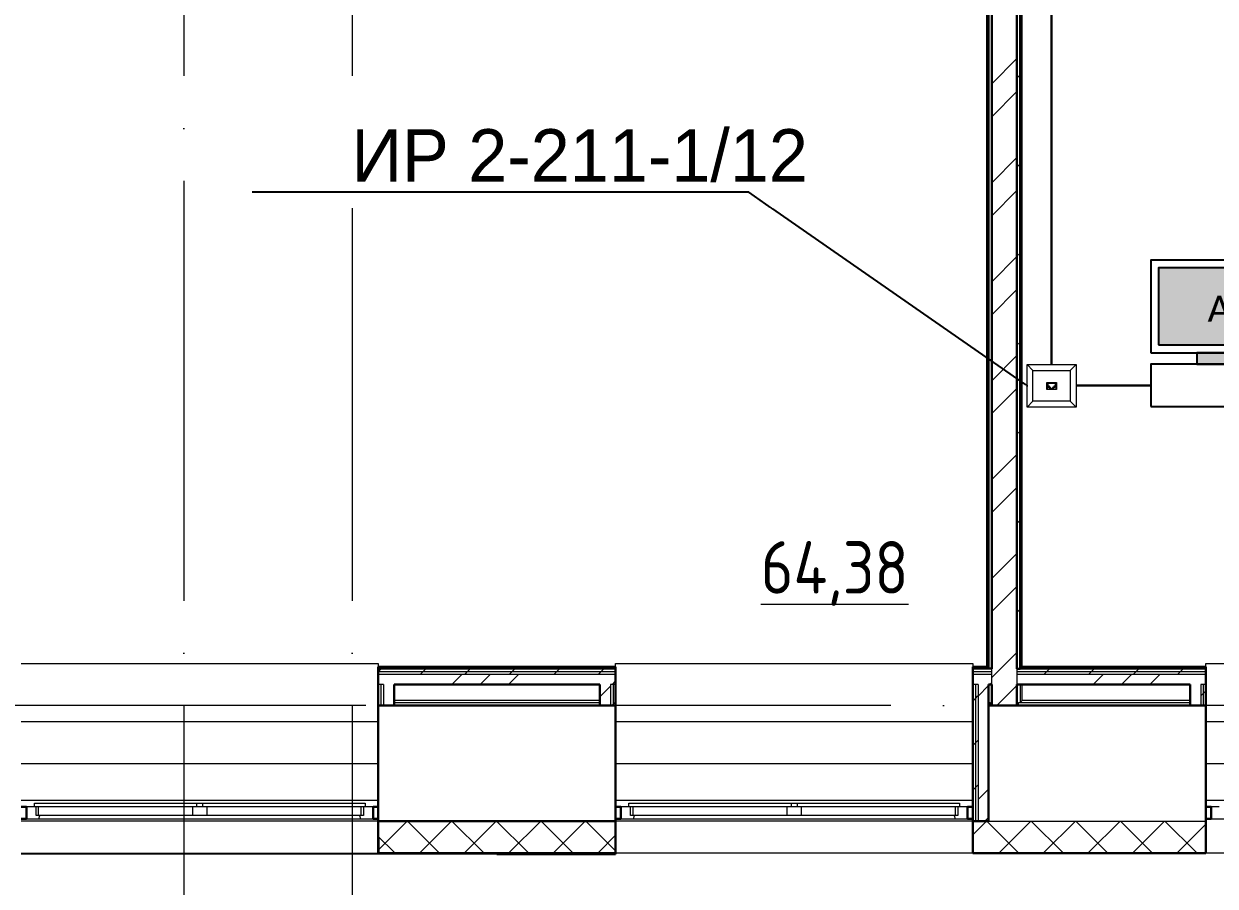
# Model space of a CAD drawing. Header units: millimetres. Extents: x -695119 to 412940, y -249585 to 622758.
# Drawn here: x 285428 to 291100, y 59452 to 63559 of the extents above; entities that cross this region are included whole.
import ezdxf
from ezdxf import colors
from ezdxf.entities.mleader import LeaderData, LeaderLine
from ezdxf.math import Vec2, Vec3

# ---------------------------------------------------------------- set-up
doc = ezdxf.new("R2010")
doc.units = ezdxf.units.MM
doc.linetypes.add('ADSK_Линия сетки', pattern=[25, 20, -2.5, 0, -2.5])
for name, color, linetype, lineweight in [('_ Окна', 252, 'Continuous', 30), ('_Схема', 5, 'Continuous', 30), ('PDF _Геометрия', 8, 'Continuous', 9), ('Марки помещений', 8, 'Continuous', 20), ('Ограждение', 8, 'Continuous', 9), ('Окна', 252, 'Continuous', 9), ('Оси', 252, 'Continuous', 9), ('Стены внутренние', 252, 'Continuous', 18), ('Стены наружные', 252, 'Continuous', 18), ('Стены штриховка', 7, 'Continuous', 9), ('ТХ Текст', 251, 'Continuous', 0)]:
    doc.layers.add(name, color=color, linetype=linetype, lineweight=lineweight)
for name, color, linetype in [('_19D-Телекоммуникационные шкафы', 7, 'Continuous'), ('PDF _Оформление-Надписи', 7, 'Continuous'), ('PDF _Текст', 7, 'Continuous')]:
    doc.layers.add(name, color=color, linetype=linetype)
doc.layers.add('PDF _Сплошная заливка', color=7, linetype='Continuous', true_color=0xffffff)
doc.styles.add('GOST Common_2', font='', dxfattribs={"width": 0.9, "height": 250})
doc.styles.add('Mipgost_5', font='', dxfattribs={"height": 250})
doc.styles.add('PDF Calibri', font='calibri.ttf')
doc.styles.get('GOST Common_2').set_extended_font_data('GOST type B')
doc.styles.get('Mipgost_5').set_extended_font_data('Mipgost')

# ---------------------------------------------------------------- blocks, each defined once
blk = doc.blocks.new('АА')
at = {"layer": 'PDF _Сплошная заливка', "true_color": 0xffffff, "transparency": 33554559}
blk.add_hatch(color=7, dxfattribs=at).paths.add_polyline_path([(218996.3, 88656.2), (219638.4, 88656.2), (219638.4, 89023), (218996.3, 89023)])
at = {"layer": 'PDF _Сплошная заливка', "transparency": 33554559}
for points in [[(219179.8, 88564.5), (219454.9, 88564.5), (219454.9, 88619.5), (219179.8, 88619.5)], [(219418.3, 88472.8), (219638.4, 88472.8), (219638.4, 88491.2), (219418.3, 88491.2)], [(219454.9, 88454.5), (219601.7, 88454.5), (219601.7, 88491.2), (219454.9, 88491.2)]]:
    blk.add_hatch(color=5, dxfattribs=at).paths.add_polyline_path(points)
at = {"layer": 'PDF _Геометрия', "color": 5, "lineweight": 25}
for points in [[(218959.7, 88619.5), (219693.4, 88619.5), (219693.4, 89059.6), (218959.7, 89059.6)], [(218996.3, 88656.2), (219638.4, 88656.2), (219638.4, 89023), (218996.3, 89023)], [(219179.8, 88564.5), (219454.9, 88564.5), (219454.9, 88619.5), (219179.8, 88619.5)], [(218959.7, 88362.8), (219693.4, 88362.8), (219693.4, 88564.5), (218959.7, 88564.5)], [(219418.3, 88472.8), (219638.4, 88472.8), (219638.4, 88491.2), (219418.3, 88491.2)], [(219454.9, 88454.5), (219601.7, 88454.5), (219601.7, 88491.2), (219454.9, 88491.2)]]:
    blk.add_lwpolyline(points, close=True, dxfattribs=at)
at = {"layer": 'PDF _Текст', "color": 251, "insert": (219230.2, 88766.6), "char_height": 124.16, "attachment_point": 7, "style": 'PDF Calibri'}
blk.add_mtext('АА', dxfattribs=at)
blk = doc.blocks.new('план 2 этажа')
at = {"layer": '_ Окна', "color": 251, "true_color": 0x636466}
for p, q in [((285440.8, 59829.6), (285415.8, 59829.6)), ((285440.8, 59771.6), (285440.8, 59829.6)), ((287115.8, 59829.6), (287090.8, 59829.6)), ((287090.8, 59829.6), (287090.8, 59771.6)), ((288270.8, 59829.6), (288245.8, 59829.6)), ((288270.8, 59771.6), (288270.8, 59829.6)), ((289945.8, 59829.6), (289920.8, 59829.6)), ((289920.8, 59829.6), (289920.8, 59771.6)), ((291080.8, 59829.6), (291055.8, 59829.6)), ((291080.8, 59771.6), (291080.8, 59829.6)), ((285415.8, 59771.6), (285440.8, 59771.6)), ((287090.8, 59771.6), (287115.8, 59771.6)), ((288245.8, 59771.6), (288270.8, 59771.6)), ((289920.8, 59771.6), (289945.8, 59771.6)), ((291055.8, 59771.6), (291080.8, 59771.6))]:
    blk.add_line(p, q, dxfattribs=at)
at = {"layer": '_ Окна', "color": 251, "lineweight": 18, "true_color": 0x636466}
for p, q in [((285478.8, 59829.6), (285440.8, 59829.6)), ((285440.8, 59829.6), (285440.8, 59771.6)), ((285486.8, 59788.6), (285486.8, 59829.6)), ((285498.8, 59788.6), (285486.8, 59788.6)), ((285500.3, 59771.6), (285504.8, 59788.6)), ((287026.8, 59788.6), (287031.4, 59771.6)), ((287044.8, 59788.6), (287032.8, 59788.6)), ((287044.8, 59829.6), (287044.8, 59788.6)), ((287090.8, 59829.6), (287052.8, 59829.6)), ((287090.8, 59771.6), (287090.8, 59829.6)), ((288308.8, 59829.6), (288270.8, 59829.6)), ((288270.8, 59829.6), (288270.8, 59771.6)), ((288316.8, 59788.6), (288316.8, 59829.6)), ((288328.8, 59788.6), (288316.8, 59788.6)), ((288330.3, 59771.6), (288334.8, 59788.6)), ((289856.8, 59788.6), (289861.4, 59771.6)), ((289874.8, 59788.6), (289862.8, 59788.6)), ((289874.8, 59829.6), (289874.8, 59788.6)), ((289920.8, 59829.6), (289882.8, 59829.6)), ((289920.8, 59771.6), (289920.8, 59829.6)), ((291118.8, 59829.6), (291080.8, 59829.6)), ((291080.8, 59829.6), (291080.8, 59771.6)), ((285440.8, 59771.6), (285500.3, 59771.6)), ((287031.4, 59771.6), (287090.8, 59771.6)), ((288270.8, 59771.6), (288330.3, 59771.6)), ((289861.4, 59771.6), (289920.8, 59771.6)), ((291080.8, 59771.6), (291140.3, 59771.6))]:
    blk.add_line(p, q, dxfattribs=at)
at = {"layer": 'Ограждение', "color": 251, "true_color": 0x636466}
for p, q in [((290010.8, 66466.6), (290010.8, 60496.6)), ((290180.8, 60496.6), (290180.8, 66466.6)), ((285415.8, 60511.6), (287115.8, 60511.6)), ((287115.8, 60511.6), (287115.8, 60496.6)), ((288245.8, 60496.6), (288245.8, 60511.6)), ((288245.8, 60511.6), (289945.8, 60511.6)), ((289945.8, 60511.6), (289945.8, 60496.6)), ((291055.8, 60496.6), (291055.8, 60511.6)), ((291055.8, 60511.6), (292755.8, 60511.6)), ((290170.8, 60411.6), (290170.8, 60326.6)), ((290180.8, 60336.6), (290180.8, 60411.6)), ((288170.8, 60336.6), (287190.8, 60336.6)), ((290180.8, 60336.6), (290170.8, 60326.6)), ((290980.8, 60336.6), (290180.8, 60336.6)), ((285415.8, 60236.6), (287115.8, 60236.6)), ((288245.8, 60236.6), (289945.8, 60236.6)), ((291055.8, 60236.6), (292755.8, 60236.6)), ((285415.8, 60036.6), (287115.8, 60036.6)), ((288245.8, 60036.6), (289945.8, 60036.6)), ((291055.8, 60036.6), (292755.8, 60036.6)), ((285415.8, 59861.6), (287115.8, 59861.6)), ((288245.8, 59861.6), (289945.8, 59861.6)), ((291055.8, 59861.6), (292755.8, 59861.6))]:
    blk.add_line(p, q, dxfattribs=at)
at = {"layer": 'Окна', "color": 251, "true_color": 0x636466}
for p, q in [((285478.8, 59846.6), (286250.8, 59846.6)), ((285478.8, 59829.6), (285478.8, 59846.6)), ((286250.8, 59846.6), (286280.8, 59846.6)), ((286250.8, 59846.6), (286250.8, 59829.6)), ((286280.8, 59846.6), (287052.8, 59846.6)), ((286280.8, 59829.6), (286280.8, 59846.6)), ((287052.8, 59846.6), (287052.8, 59829.6)), ((288308.8, 59846.6), (289080.8, 59846.6)), ((288308.8, 59829.6), (288308.8, 59846.6)), ((289080.8, 59846.6), (289110.8, 59846.6)), ((289080.8, 59846.6), (289080.8, 59829.6)), ((289110.8, 59846.6), (289882.8, 59846.6)), ((289110.8, 59829.6), (289110.8, 59846.6)), ((289882.8, 59846.6), (289882.8, 59829.6)), ((286250.8, 59829.6), (285478.8, 59829.6)), ((285498.8, 59788.6), (285498.8, 59829.6)), ((286230.8, 59788.6), (285498.8, 59788.6)), ((286230.8, 59829.6), (286230.8, 59788.6)), ((286300.8, 59788.6), (286230.8, 59788.6)), ((286280.8, 59829.6), (286250.8, 59829.6)), ((287052.8, 59829.6), (286280.8, 59829.6)), ((286300.8, 59788.6), (286300.8, 59829.6)), ((287032.8, 59788.6), (286300.8, 59788.6)), ((287032.8, 59829.6), (287032.8, 59788.6)), ((289080.8, 59829.6), (288308.8, 59829.6)), ((288328.8, 59788.6), (288328.8, 59829.6)), ((289060.8, 59788.6), (288328.8, 59788.6)), ((289060.8, 59829.6), (289060.8, 59788.6)), ((289130.8, 59788.6), (289060.8, 59788.6)), ((289110.8, 59829.6), (289080.8, 59829.6)), ((289882.8, 59829.6), (289110.8, 59829.6)), ((289130.8, 59788.6), (289130.8, 59829.6)), ((289862.8, 59788.6), (289130.8, 59788.6)), ((289862.8, 59829.6), (289862.8, 59788.6)), ((285500.3, 59771.6), (287031.4, 59771.6)), ((288330.3, 59771.6), (289861.4, 59771.6))]:
    blk.add_line(p, q, dxfattribs=at)
at = {"layer": 'Оси', "color": 251, "linetype": 'ADSK_Линия сетки', "ltscale": 100, "true_color": 0x636466}
for p, q in [((286190.8, 77811.6), (286190.8, 47955.5)), ((286990.8, 77811.6), (286990.8, 46685.5)), ((332058.1, 60311.6), (255118.5, 60311.6))]:
    blk.add_line(p, q, dxfattribs=at)
at = {"layer": 'Стены внутренние', "color": 251, "lineweight": 30, "true_color": 0x636466}
for p, q in [((287115.8, 60311.6), (287115.8, 59609.6)), ((288170.8, 60311.6), (287190.8, 60311.6)), ((288245.8, 59609.6), (288245.8, 60311.6)), ((290035.8, 60311.6), (290020.8, 60311.6)), ((290020.8, 60311.6), (290020.8, 59761.6)), ((290980.8, 60311.6), (290155.8, 60311.6)), ((291055.8, 59609.6), (291055.8, 60311.6)), ((287115.8, 59761.6), (288245.8, 59761.6)), ((290020.8, 59761.6), (289945.8, 59761.6)), ((289945.8, 59761.6), (289945.8, 59609.6)), ((287115.8, 59609.6), (288245.8, 59609.6)), ((289945.8, 59609.6), (291055.8, 59609.6))]:
    blk.add_line(p, q, dxfattribs=at)
at = {"layer": 'Стены внутренние', "color": 251, "true_color": 0x636466}
for p, q in [((287115.8, 59761.6), (285415.8, 59761.6)), ((289945.8, 59761.6), (288245.8, 59761.6)), ((290020.8, 59761.6), (291055.8, 59761.6)), ((289945.8, 59609.6), (288245.8, 59609.6)), ((292755.8, 59609.6), (291055.8, 59609.6))]:
    blk.add_line(p, q, dxfattribs=at)
at = {"layer": 'Стены внутренние', "color": 251, "linetype": 'Continuous', "lineweight": 9, "true_color": 0x636466}
for p, q in [((287117.8, 59626.6), (287252.8, 59761.6)), ((287404.4, 59611.6), (287254.4, 59761.6)), ((287315, 59611.6), (287465, 59761.6)), ((287616.6, 59611.6), (287466.6, 59761.6)), ((287527.1, 59611.6), (287677.1, 59761.6)), ((287828.7, 59611.6), (287678.7, 59761.6)), ((287739.2, 59611.6), (287889.2, 59761.6)), ((288040.8, 59611.6), (287890.8, 59761.6)), ((287951.4, 59611.6), (288101.4, 59761.6)), ((288243.8, 59620.8), (288103, 59761.6)), ((289945.8, 59696.9), (290010.6, 59761.6)), ((290162.1, 59611.6), (290012.1, 59761.6)), ((290072.7, 59611.6), (290222.7, 59761.6)), ((290374.3, 59611.6), (290224.3, 59761.6)), ((290284.8, 59611.6), (290434.8, 59761.6)), ((290586.4, 59611.6), (290436.4, 59761.6)), ((290497, 59611.6), (290647, 59761.6)), ((290798.5, 59611.6), (290648.5, 59761.6)), ((290709.1, 59611.6), (290859.1, 59761.6)), ((291010.7, 59611.6), (290860.7, 59761.6)), ((290921.2, 59611.6), (291055.8, 59746.2)), ((287192.3, 59611.6), (287115.8, 59688.1)), ((288163.5, 59611.6), (288245.8, 59693.9)), ((287115.8, 59621.8), (287117.8, 59621.8)), ((287151.3, 59609.6), (287150.2, 59611.6)), ((287737.9, 59609.6), (287736.8, 59611.6)), ((289950, 59611.6), (289945.8, 59615.8)), ((290553.6, 59609.6), (290552.4, 59611.6))]:
    blk.add_line(p, q, dxfattribs=at)
at = {"layer": 'Стены наружные', "color": 251, "lineweight": 30, "true_color": 0x636466}
for p, q in [((290015.8, 66471.6), (290015.8, 60496.6)), ((290020.8, 66476.6), (290020.8, 60491.6)), ((290035.8, 66491.6), (290035.8, 60486.6)), ((290155.8, 66491.6), (290155.8, 60486.6)), ((290170.8, 60491.6), (290170.8, 66476.6)), ((290175.8, 60496.6), (290175.8, 66471.6)), ((287115.8, 60496.6), (287115.8, 60311.6)), ((288245.8, 60496.6), (287115.8, 60496.6)), ((288245.8, 60311.6), (288245.8, 60496.6)), ((289945.8, 60496.6), (289945.8, 59761.6)), ((290015.8, 60496.6), (289945.8, 60496.6)), ((290020.8, 60491.6), (290015.8, 60491.6)), ((290155.8, 60486.6), (290170.8, 60486.6)), ((290170.8, 60486.6), (290155.8, 60486.6)), ((291055.8, 60496.6), (290175.8, 60496.6)), ((291055.8, 60311.6), (291055.8, 60496.6)), ((287190.8, 60411.6), (288170.8, 60411.6)), ((287190.8, 60311.6), (287190.8, 60411.6)), ((288170.8, 60411.6), (288170.8, 60311.6)), ((290020.8, 60411.6), (290035.8, 60411.6)), ((290020.8, 60311.6), (290020.8, 60411.6)), ((290035.8, 60411.6), (290035.8, 60311.6)), ((290155.8, 60311.6), (290155.8, 60411.6)), ((290155.8, 60411.6), (290980.8, 60411.6)), ((290980.8, 60411.6), (290980.8, 60311.6)), ((287115.8, 60311.6), (287190.8, 60311.6)), ((288170.8, 60311.6), (288245.8, 60311.6)), ((290035.8, 60311.6), (290155.8, 60311.6)), ((290980.8, 60311.6), (291055.8, 60311.6)), ((287680.8, 59609.6), (287680.8, 59604.6)), ((288245.8, 59604.6), (288245.8, 59609.6)), ((287680.8, 59604.6), (288245.8, 59604.6))]:
    blk.add_line(p, q, dxfattribs=at)
at = {"layer": 'Стены наружные', "color": 251, "linetype": 'Continuous', "lineweight": 9, "true_color": 0x636466}
for p, q in [((290170.8, 63528.1), (290175.8, 63533.1)), ((290015.8, 63514.5), (290020.8, 63519.5)), ((290015.8, 63443.8), (290020.8, 63448.8)), ((290170.8, 63457.4), (290175.8, 63462.4)), ((290015.8, 63373.1), (290020.8, 63378.1)), ((290035.8, 63273.8), (290155.8, 63393.8)), ((290170.8, 63386.7), (290175.8, 63391.7)), ((290015.8, 63302.4), (290020.8, 63307.4)), ((290155.8, 63301), (290170.8, 63316)), ((290170.8, 63316), (290175.8, 63321)), ((290170.8, 63245.3), (290175.8, 63250.3)), ((290015.8, 63231.7), (290020.8, 63236.7)), ((290035.8, 63116.6), (290155.8, 63236.6)), ((290015.8, 63161), (290020.8, 63166)), ((290170.8, 63174.6), (290175.8, 63179.6)), ((290015.8, 63090.3), (290020.8, 63095.3)), ((290170.8, 63103.9), (290175.8, 63108.9)), ((290015.8, 63019.6), (290020.8, 63024.6)), ((290170.8, 63033.2), (290175.8, 63038.2)), ((290015.8, 62948.9), (290020.8, 62953.9)), ((290170.8, 62962.4), (290175.8, 62967.4)), ((290035.8, 62802.3), (290155.8, 62922.3)), ((290015.8, 62878.2), (290020.8, 62883.2)), ((290155.8, 62876.7), (290170.8, 62891.7)), ((290170.8, 62891.7), (290175.8, 62896.7)), ((290015.8, 62807.4), (290020.8, 62812.4)), ((290170.8, 62821), (290175.8, 62826)), ((290015.8, 62736.7), (290020.8, 62741.7)), ((290035.8, 62645.2), (290155.8, 62765.2)), ((290170.8, 62750.3), (290175.8, 62755.3)), ((290015.8, 62666), (290020.8, 62671)), ((290170.8, 62679.6), (290175.8, 62684.6)), ((290170.8, 62608.9), (290175.8, 62613.9)), ((290015.8, 62595.3), (290020.8, 62600.3)), ((290015.8, 62524.6), (290020.8, 62529.6)), ((290170.8, 62538.2), (290175.8, 62543.2)), ((290015.8, 62453.9), (290020.8, 62458.9)), ((290035.8, 62330.9), (290155.8, 62450.9)), ((290155.8, 62452.5), (290170.8, 62467.5)), ((290170.8, 62467.5), (290175.8, 62472.5)), ((290015.8, 62383.2), (290020.8, 62388.2)), ((290170.8, 62396.8), (290175.8, 62401.8)), ((290170.8, 62326), (290175.8, 62331)), ((290015.8, 62312.5), (290020.8, 62317.5)), ((290035.8, 62173.7), (290155.8, 62293.7)), ((290015.8, 62241.8), (290020.8, 62246.8)), ((290170.8, 62255.3), (290175.8, 62260.3)), ((290015.8, 62171), (290020.8, 62176)), ((290170.8, 62184.6), (290175.8, 62189.6)), ((290015.8, 62100.3), (290020.8, 62105.3)), ((290170.8, 62113.9), (290175.8, 62118.9)), ((290170.8, 62043.2), (290175.8, 62048.2)), ((290015.8, 62029.6), (290020.8, 62034.6)), ((290155.8, 62028.2), (290170.8, 62043.2)), ((290015.8, 61958.9), (290020.8, 61963.9)), ((290035.8, 61859.4), (290155.8, 61979.4)), ((290170.8, 61972.5), (290175.8, 61977.5)), ((290015.8, 61888.2), (290020.8, 61893.2)), ((290170.8, 61901.8), (290175.8, 61906.8)), ((290015.8, 61817.5), (290020.8, 61822.5)), ((290035.8, 61702.3), (290155.8, 61822.3)), ((290170.8, 61831.1), (290175.8, 61836.1)), ((290170.8, 61760.4), (290175.8, 61765.4)), ((290015.8, 61746.8), (290020.8, 61751.8)), ((290015.8, 61676.1), (290020.8, 61681.1)), ((290170.8, 61689.7), (290175.8, 61694.7)), ((290015.8, 61605.4), (290020.8, 61610.4)), ((290155.8, 61603.9), (290170.8, 61618.9)), ((290170.8, 61618.9), (290175.8, 61623.9)), ((290015.8, 61534.7), (290020.8, 61539.7)), ((290170.8, 61548.2), (290175.8, 61553.2)), ((290035.8, 61388), (290155.8, 61508)), ((290170.8, 61477.5), (290175.8, 61482.5)), ((290015.8, 61463.9), (290020.8, 61468.9)), ((290015.8, 61393.2), (290020.8, 61398.2)), ((290170.8, 61406.8), (290175.8, 61411.8)), ((290015.8, 61322.5), (290020.8, 61327.5)), ((290035.8, 61230.8), (290155.8, 61350.8)), ((290170.8, 61336.1), (290175.8, 61341.1)), ((290015.8, 61251.8), (290020.8, 61256.8)), ((290170.8, 61265.4), (290175.8, 61270.4)), ((290170.8, 61194.7), (290175.8, 61199.7)), ((290015.8, 61181.1), (290020.8, 61186.1)), ((290155.8, 61179.7), (290170.8, 61194.7)), ((290015.8, 61110.4), (290020.8, 61115.4)), ((290170.8, 61124), (290175.8, 61129)), ((290015.8, 61039.7), (290020.8, 61044.7)), ((290035.8, 60916.5), (290155.8, 61036.5)), ((290170.8, 61053.3), (290175.8, 61058.3)), ((290015.8, 60969), (290020.8, 60974)), ((290170.8, 60982.5), (290175.8, 60987.5)), ((290170.8, 60911.8), (290175.8, 60916.8)), ((290015.8, 60898.3), (290020.8, 60903.3)), ((290035.8, 60759.3), (290155.8, 60879.3)), ((290015.8, 60827.5), (290020.8, 60832.5)), ((290170.8, 60841.1), (290175.8, 60846.1)), ((290015.8, 60756.8), (290020.8, 60761.8)), ((290155.8, 60755.4), (290170.8, 60770.4)), ((290170.8, 60770.4), (290175.8, 60775.4)), ((290015.8, 60686.1), (290020.8, 60691.1)), ((290170.8, 60699.7), (290175.8, 60704.7)), ((290170.8, 60629), (290175.8, 60634)), ((290015.8, 60615.4), (290020.8, 60620.4)), ((290015.8, 60544.7), (290020.8, 60549.7)), ((290035.8, 60445), (290155.8, 60565)), ((290170.8, 60558.3), (290175.8, 60563.3)), ((287115.8, 60473.1), (287116.8, 60474.1)), ((287116.8, 60474.1), (287129.3, 60486.6)), ((287134.3, 60491.6), (287139.3, 60496.6)), ((287205, 60491.6), (287210, 60496.6)), ((287275.7, 60491.6), (287280.7, 60496.6)), ((287316.5, 60461.6), (287329, 60474.1)), ((287329, 60474.1), (287341.5, 60486.6)), ((287341.5, 60486.6), (287346.5, 60491.6)), ((287346.5, 60491.6), (287351.5, 60496.6)), ((287417.2, 60491.6), (287422.2, 60496.6)), ((287465.3, 60411.6), (287515.3, 60461.6)), ((287487.9, 60491.6), (287492.9, 60496.6)), ((287528.6, 60461.6), (287541.1, 60474.1)), ((287541.1, 60474.1), (287553.6, 60486.6)), ((287558.6, 60491.6), (287563.6, 60496.6)), ((287600.2, 60411.6), (287650.2, 60461.6)), ((287629.3, 60491.6), (287634.3, 60496.6)), ((287700, 60491.6), (287705, 60496.6)), ((287735.1, 60411.6), (287785.1, 60461.6)), ((287740.7, 60461.6), (287753.2, 60474.1)), ((287753.2, 60474.1), (287765.7, 60486.6)), ((287765.7, 60486.6), (287770.7, 60491.6)), ((287770.7, 60491.6), (287775.7, 60496.6)), ((287841.4, 60491.6), (287846.4, 60496.6)), ((287912.1, 60491.6), (287917.1, 60496.6)), ((287952.8, 60461.6), (287965.3, 60474.1)), ((287965.3, 60474.1), (287977.8, 60486.6)), ((287982.8, 60491.6), (287987.8, 60496.6)), ((288053.6, 60491.6), (288058.6, 60496.6)), ((288124.3, 60491.6), (288129.3, 60496.6)), ((288165, 60461.6), (288177.5, 60474.1)), ((288177.5, 60474.1), (288190, 60486.6)), ((288190, 60486.6), (288195, 60491.6)), ((288195, 60491.6), (288200, 60496.6)), ((289962.7, 60491.6), (289967.7, 60496.6)), ((290174.9, 60491.6), (290179.9, 60496.6)), ((290245.6, 60491.6), (290250.6, 60496.6)), ((290286.3, 60461.6), (290298.8, 60474.1)), ((290298.8, 60474.1), (290311.3, 60486.6)), ((290311.3, 60486.6), (290316.3, 60491.6)), ((290316.3, 60491.6), (290321.3, 60496.6)), ((290387, 60491.6), (290392, 60496.6)), ((290457.7, 60491.6), (290462.7, 60496.6)), ((290498.4, 60461.6), (290510.9, 60474.1)), ((290510.9, 60474.1), (290523.4, 60486.6)), ((290518.6, 60411.6), (290568.6, 60461.6)), ((290528.4, 60491.6), (290533.4, 60496.6)), ((290599.1, 60491.6), (290604.1, 60496.6)), ((290653.5, 60411.6), (290703.5, 60461.6)), ((290669.9, 60491.6), (290674.9, 60496.6)), ((290710.6, 60461.6), (290723.1, 60474.1)), ((290723.1, 60474.1), (290735.6, 60486.6)), ((290735.6, 60486.6), (290740.6, 60491.6)), ((290740.6, 60491.6), (290745.6, 60496.6)), ((290788.4, 60411.6), (290838.4, 60461.6)), ((290811.3, 60491.6), (290816.3, 60496.6)), ((290882, 60491.6), (290887, 60496.6)), ((290922.7, 60461.6), (290935.2, 60474.1)), ((290935.2, 60474.1), (290947.7, 60486.6)), ((290952.7, 60491.6), (290957.7, 60496.6)), ((291023.4, 60491.6), (291028.4, 60496.6)), ((288170.8, 60353.9), (288220.8, 60403.9)), ((288228.6, 60411.6), (288245.8, 60428.9)), ((289970.8, 60357.3), (290020.8, 60407.3)), ((290025.1, 60411.6), (290035.8, 60422.3)), ((290059.6, 60311.6), (290155.8, 60407.9)), ((289945.8, 60333.3), (289958.3, 60345.8)), ((289958.3, 60345.8), (289970.7, 60358.2)), ((291030.8, 60357.6), (291043.3, 60370.1)), ((291043.3, 60370.1), (291055.8, 60382.6)), ((288227.1, 60311.6), (288233.3, 60317.8)), ((288233.3, 60317.8), (288245.8, 60330.3)), ((289945.8, 60121.1), (289958.3, 60133.6)), ((289958.3, 60133.6), (289970.7, 60146.1)), ((289945.8, 59909), (289958.3, 59921.5)), ((289958.3, 59921.5), (289970.8, 59934)), ((289970.8, 59863.9), (290020.8, 59913.9)), ((290003.5, 59761.6), (290020.8, 59779)), ((287740.8, 59604.6), (287737.9, 59609.6))]:
    blk.add_line(p, q, dxfattribs=at)
at = {"layer": 'Стены наружные', "color": 251, "true_color": 0x636466}
for p, q in [((287190.8, 60326.6), (288170.8, 60326.6)), ((290020.8, 60326.6), (290028.3, 60326.6)), ((290028.3, 60311.6), (290028.3, 60326.6)), ((290163.3, 60326.6), (290980.8, 60326.6)), ((290163.3, 60311.6), (290163.3, 60326.6)), ((285415.8, 59609.6), (287115.8, 59609.6)), ((287115.8, 59604.6), (287115.8, 59609.6)), ((287667.9, 59604.6), (287667.9, 59609.6)), ((287680.8, 59604.6), (285415.8, 59604.6))]:
    blk.add_line(p, q, dxfattribs=at)
at = {"layer": 'Стены штриховка', "color": 251, "true_color": 0x636466}
for p, q in [((288245.8, 60491.6), (287115.8, 60491.6)), ((287115.8, 60486.6), (288245.8, 60486.6)), ((287115.8, 60474.1), (288245.8, 60474.1)), ((287115.8, 60461.6), (288245.8, 60461.6)), ((290015.8, 60491.6), (289945.8, 60491.6)), ((289945.8, 60486.6), (290035.8, 60486.6)), ((289945.8, 60474.1), (290035.8, 60474.1)), ((289945.8, 60461.6), (290035.8, 60461.6)), ((290020.8, 60491.6), (290035.8, 60491.6)), ((290035.8, 60411.6), (290035.8, 60486.6)), ((290155.8, 60486.6), (290155.8, 60411.6)), ((290155.8, 60474.1), (291055.8, 60474.1)), ((290155.8, 60461.6), (291055.8, 60461.6)), ((291055.8, 60491.6), (290170.8, 60491.6)), ((290170.8, 60486.6), (291055.8, 60486.6)), ((291055.8, 60486.6), (290170.8, 60486.6)), ((287140.8, 60411.6), (287115.8, 60411.6)), ((287128.3, 60411.6), (287128.3, 60311.6)), ((287140.8, 60411.6), (287140.8, 60311.6)), ((288245.8, 60411.6), (288220.8, 60411.6)), ((288220.8, 60411.6), (288220.8, 60311.6)), ((288233.3, 60411.6), (288233.3, 60311.6)), ((289970.8, 60411.6), (289945.8, 60411.6)), ((289958.3, 60411.6), (289958.3, 59761.6)), ((289970.8, 60411.6), (289970.8, 59761.6)), ((291055.8, 60411.6), (291030.8, 60411.6)), ((291030.8, 60411.6), (291030.8, 60311.6)), ((291043.3, 60411.6), (291043.3, 60311.6)), ((287117.8, 59685.6), (287115.8, 59685.6)), ((287117.8, 59685.6), (287117.8, 59611.6)), ((288245.8, 59685.6), (288243.8, 59685.6)), ((288243.8, 59611.6), (288243.8, 59685.6)), ((291055.8, 59685.6), (291053.8, 59685.6)), ((291053.8, 59611.6), (291053.8, 59685.6)), ((287117.8, 59611.6), (288243.8, 59611.6)), ((289945.8, 59611.6), (291053.8, 59611.6))]:
    blk.add_line(p, q, dxfattribs=at)
at = {"layer": 'Марки помещений', "color": 251, "true_color": 0x636466, "style": 'GOST Common_2', "width": 0.9}
blk.add_text('%%U64,38', height=250, dxfattribs=at).set_placement((288936.9, 60845))
blk = doc.blocks.new('ИР')
at = {"layer": 'PDF _Оформление-Надписи', "color": 18, "lineweight": 0, "true_color": 0x000000}
for points in [[(236370, -165197), (239044, -165197), (239044, -167511), (236370, -167511)], [(236690, -165517), (238724, -165517), (238724, -167191), (236690, -167191)], [(237930, -166550), (237441, -166550), (237441, -166184), (237930, -166184)], [(237930, -166550), (237441, -166550), (237441, -166184), (237930, -166184)], [(237685, -166213), (237898, -166213), (237898, -166383), (237825, -166383), (237825, -166455), (237751, -166455), (237751, -166527), (237617, -166527), (237617, -166455), (237544, -166455), (237544, -166383), (237471, -166383), (237471, -166213)], [(237685, -166213), (237898, -166213), (237898, -166383), (237825, -166383), (237825, -166455), (237751, -166455), (237751, -166527), (237617, -166527), (237617, -166455), (237544, -166455), (237544, -166383), (237471, -166383), (237471, -166213)], [(237981, -166550), (237492, -166550), (237492, -166184), (237981, -166184)], [(237981, -166550), (237492, -166550), (237492, -166184), (237981, -166184)], [(237735, -166213), (237949, -166213), (237949, -166383), (237876, -166383), (237876, -166455), (237801, -166455), (237801, -166527), (237668, -166527), (237668, -166455), (237595, -166455), (237595, -166383), (237522, -166383), (237522, -166213)], [(237735, -166213), (237949, -166213), (237949, -166383), (237876, -166383), (237876, -166455), (237801, -166455), (237801, -166527), (237668, -166527), (237668, -166455), (237595, -166455), (237595, -166383), (237522, -166383), (237522, -166213)]]:
    blk.add_lwpolyline(points, close=True, dxfattribs=at)
for points in [[(236690, -165517), (236370, -165197)], [(238724, -165517), (239044, -165197)], [(236690, -167191), (236370, -167511)], [(238724, -167191), (239044, -167511)]]:
    blk.add_lwpolyline(points, dxfattribs=at)
blk = doc.blocks.new('план Новый корпус (не печатать) 2$0$_Dot')
at = {"color": 251, "linetype": 'ByBlock', "lineweight": -2}
blk.add_line((-0.5, 0), (-1, 0), dxfattribs=at)
at = {"color": 251, "linetype": 'ByBlock', "const_width": 0.5}
blk.add_lwpolyline([(-0.25, 0, 1), (0.25, 0, 1)], format="xyb", close=True, dxfattribs=at)

msp = doc.modelspace()

# ---------------------------------------------------------------- linework, layer by layer
at = {"layer": '_Схема', "color": 5}
for p, q in [((290321.21, 61936.177), (290321.21, 68009.924)), ((290792.919, 61836.787), (290438.087, 61836.787))]:
    msp.add_line(p, q, dxfattribs=at)

# ---------------------------------------------------------------- block references
msp.add_blockref('план 2 этажа', (0, 0))
at = {"color": 240, "lineweight": 15, "true_color": 0xed1f24, "xscale": 0.08740743041447095, "yscale": 0.08740743041447095, "zscale": 0.08740743041447095}
msp.add_blockref('ИР', (269543.843, 76375.663), dxfattribs=at)
at = {"layer": '_19D-Телекоммуникационные шкафы'}
msp.add_blockref('АА', (71833.259, -26626.87), dxfattribs=at)

# ---------------------------------------------------------------- next in the draw order: leaders
at = {"layer": 'ТХ Текст', "color": 251, "ltscale": 100}
ml = msp.add_multileader_mtext('Standard', dxfattribs=at)
ml.set_content('{\\C256;\\c0;ИР 2-211-1/12}', color=251, style='Mipgost_5')
ml.set_leader_properties(color=251)
ml.set_arrow_properties(name='план Новый корпус (не печатать) 2$0$_Dot')
ml.build(insert=Vec2(0, 0))
ml.multileader.update_dxf_attribs({"text_left_attachment_type": 6, "text_right_attachment_type": 6, "dogleg_length": 103.837, "arrow_head_size": 10})
ctx = ml.context
ctx.base_point, ctx.char_height, ctx.arrow_head_size, ctx.landing_gap_size, ctx.plane_origin = Vec3(286988.022, 62757.293), 250, 10, 0.09, Vec3(290338.131, 61847.856)
ctx.left_attachment, ctx.right_attachment = 6, 6
notes = []
notes.append((ctx, [(1, (1, 1, 0), (288879.182, 62757.293), (-1, 0), 103.837, [(0, [(290204.333, 61835.057)], 0, [])])]))
ctx.mtext.insert, ctx.mtext.flow_direction = Vec3(286988.112, 63057.293), 5
ctx.mtext.has_bg_fill, ctx.mtext.bg_color, ctx.mtext.bg_scale_factor, ctx.mtext.bg_transparency, ctx.mtext.use_window_bg_color = 1, -1027028792, 1.5, 0, 1
for ctx, leaders in notes:
    for number, flags, end, landing, length, lines in leaders:
        leader = LeaderData()
        leader.index, (leader.has_last_leader_line, leader.has_dogleg_vector, leader.attachment_direction) = number, flags
        leader.last_leader_point, leader.dogleg_vector, leader.dogleg_length = Vec3(end), Vec3(landing), length
        for number, points, colour, breaks in lines:
            line = LeaderLine()
            line.index, line.vertices, line.color, line.breaks = number, Vec3.list(points), colors.encode_raw_color(colour), breaks
            leader.lines.append(line)
        ctx.leaders.append(leader)

doc.saveas('drawing.dxf')
